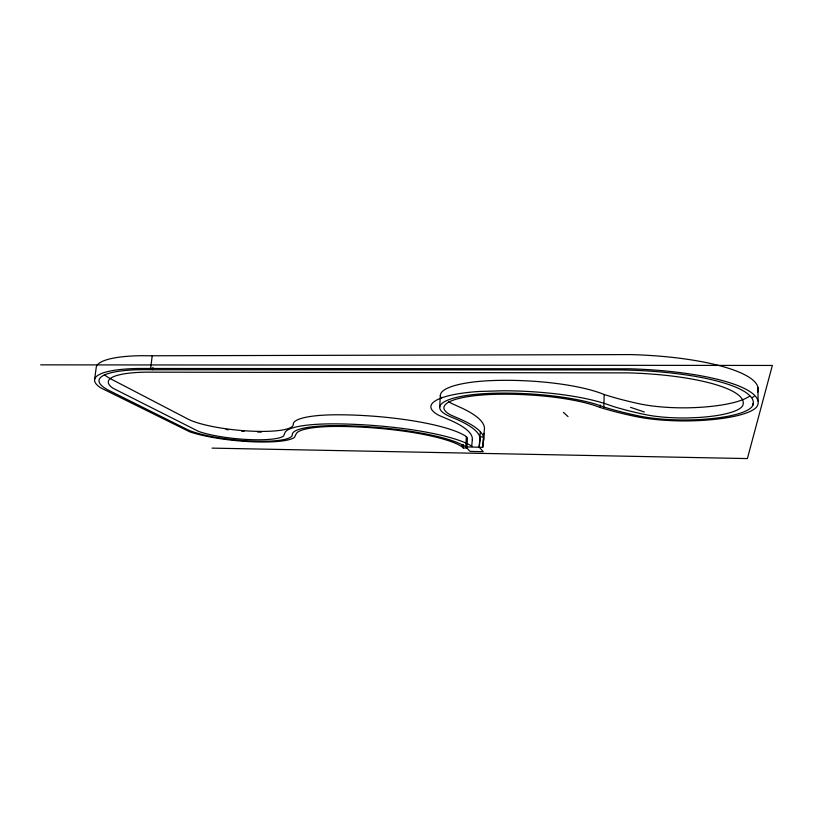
<?xml version="1.0" encoding="UTF-8"?>
<svg xmlns="http://www.w3.org/2000/svg" width="813" height="813" viewBox="0 0 813 813"><rect width="100%" height="100%" fill="white"/><g stroke="black" fill="none" stroke-linecap="round" stroke-linejoin="round"><path stroke-width="1.22" d="M462.546 444.66L462.414 446.937L457.851 444.386A96.208 17.937 4.2 0 0 337.476 426.439A63.851 12.215 4.4 0 0 296.217 433.766L294.448 437.424A59.339 11.189 5.6 0 1 249.083 441.622A59.339 11.189 5.6 0 1 189.612 431.764L100.639 387.801A87.794 18.862 6.5 0 1 139.196 368.472L630.136 368.807A132.57 30.985 1.3 0 1 757.635 405.291A78.495 18.099 0.6 0 1 695.166 420.738A69.166 15.813 0.6 0 1 639.831 417.333L635.736 416.541A318.208 80.507 -1.9 0 1 603.094 408.36L600.289 407.506L600.36 405.016M753.001 403.472L752.858 405.23A73.831 17.012 0.6 0 1 694.19 419.793A64.512 14.746 0.6 0 1 638.53 415.86A311.653 78.77 -1.9 0 1 603.825 406.988L604.191 394.518A96.005 22.215 2.5 0 0 495.31 380.464A77.083 18.13 2.6 0 0 441.154 398.085M752.858 405.23A127.936 29.888 1.3 0 0 610.461 369.925L152.681 369.763A83.434 17.916 6.5 0 0 109.501 390.718L186.106 428.939A55.63 10.488 5.6 0 0 248.412 440.931A55.63 10.488 5.6 0 0 292.324 434.66A67.479 12.917 4.4 0 1 336.176 425.616A99.725 18.597 4.2 0 1 465.768 446.886L482.749 447.333L484.375 429.721A186.207 38.557 5.1 0 0 461.499 407.923L451.439 403.36A72.835 17.124 2.6 0 1 448.4 401.449M104.359 374.732A83.231 18.709 6.7 0 0 111.025 379.01L187.275 418.705A55.508 10.955 5.7 0 0 249.408 431.053A55.508 10.955 5.7 0 0 293.269 424.356A67.337 13.496 4.4 0 1 337.07 414.782A99.521 19.441 4.3 0 1 466.347 436.601L465.768 446.886L470.107 451.418L483.247 451.672L479.152 447.13L480.351 431.947M482.749 447.333L483.837 433.37M462.333 444.538L462.201 446.815L463.329 447.983L466.886 448.044L467.465 437.821L466.347 436.601M463.329 447.983L463.522 444.579M439.65 407.262L440.392 395.301M150.639 368.563L152.204 355.769L630.471 354.59A132.224 32.347 1.1 0 1 757.604 392.293M152.681 369.763L152.956 367.446M94.633 379.397L96.249 367.242A87.57 19.695 6.7 0 1 140.791 355.708L152.204 355.769M479.152 447.13L480.097 440.138A182.803 36.128 5 0 0 452.648 417.658A77.265 17.358 2.6 0 1 494.66 393.218A96.239 21.27 2.6 0 1 603.825 406.988M40.65 364.854L772.35 365.454L747.381 458.573L212.041 448.126M479.711 436.815L483.298 437.028M630.532 407.333L644.333 411.998M600.289 407.506L594.405 405.423A92.001 20.335 2.6 0 0 495.981 394.305A73.018 16.402 2.6 0 0 450.727 415.016L460.839 419.417A186.624 36.9 5 0 1 483.806 440.351M563.45 412.404L568.033 416.581M758.011 387.791L758.051 400.982M261.349 432.12A59.217 11.687 5.7 0 1 257.64 432.059M244.042 431.378A59.217 11.687 5.7 0 1 241.624 431.185M228.412 429.792A59.217 11.687 5.7 0 1 226.034 429.477M749.667 396.033A73.627 17.764 0.5 0 1 694.322 407.618A64.349 15.396 0.5 0 1 638.794 403.675A310.668 82.123 -2.2 0 1 604.191 394.518M754.139 396.338A78.292 18.892 0.5 0 1 752.208 397.608M472.333 439.711L471.753 445.514A23.577 4.553 3 0 0 471.987 446.256L472.19 446.51A65.406 12.378 3.9 0 0 470.575 445.483L468.075 444.05A107.113 19.99 4.2 0 0 333.401 423.868A75.07 14.38 4.4 0 0 284.977 432.618L283.574 436.022A47.865 9.024 5.6 0 1 246.898 439.477A47.865 9.024 5.6 0 1 198.667 431.449L113.139 388.319A74.339 15.955 6.5 0 1 146.33 372.161L629.272 372.893A118.261 27.601 1.3 0 1 742.909 405.077A64.034 14.756 0.6 0 1 698.652 417.486L687.981 417.933A54.837 12.53 0.6 0 1 647.829 415.097L641.528 413.797A298.788 75.375 -1.9 0 1 613.663 406.612L605.36 403.746A105.06 23.242 2.6 0 0 503.156 390.768L478.847 391.48A86.208 19.38 2.6 0 0 439.325 415.545L449.996 420.108A174.734 34.492 5 0 1 472.302 438.065L472.333 439.711"/></g></svg>
